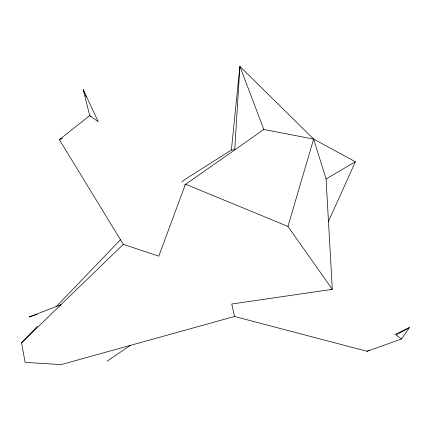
<?xml version="1.0" encoding="UTF-8"?>
<svg xmlns="http://www.w3.org/2000/svg" width="431" height="431" viewBox="0 0 431 431"><rect width="100%" height="100%" fill="white"/><g stroke="black" fill="none" stroke-linecap="round" stroke-linejoin="round"><path stroke-width="0.65" d="M181.834 182.011L184.937 179.425L231.393 150.01L239.873 66.412L313.633 139.073L355.381 161.77L328.47 221.453M330.361 289.864L332.301 289.325L287.951 226.42L313.633 139.073L263.826 129.472L184.5 185.104M37.373 326.337L21.55 342.834L25.111 362.374L61.186 364.588L234.512 316.473L367.11 351.313L401.584 338.944L409.45 327.565L395.038 334.488M55.982 306.937L120.664 239.507M21.55 342.834L123.298 244.345L158.791 256.159L185.465 184.172L287.951 226.42M123.298 244.345L59.386 139.687L89.707 115.6L83.226 89.551L98.198 121.677L89.707 115.6L90.607 116.515M59.322 305.827L60.922 304.722L29.119 317.017L37.255 314.253M107.06 361.216L130.334 345.393M367.11 351.313L369.383 349.934M234.512 316.473L231.749 304.017L332.301 289.325L326.068 178.946L355.381 161.77M409.45 327.565L396.062 334.984L401.584 338.944M59.386 139.687L62.42 138.276M231.393 150.01L234.733 149.783L239.873 66.412L263.826 129.472M83.226 89.551L84.972 93.899M85.473 95.143L86.216 97.007M313.633 139.073L326.068 178.946"/></g></svg>
